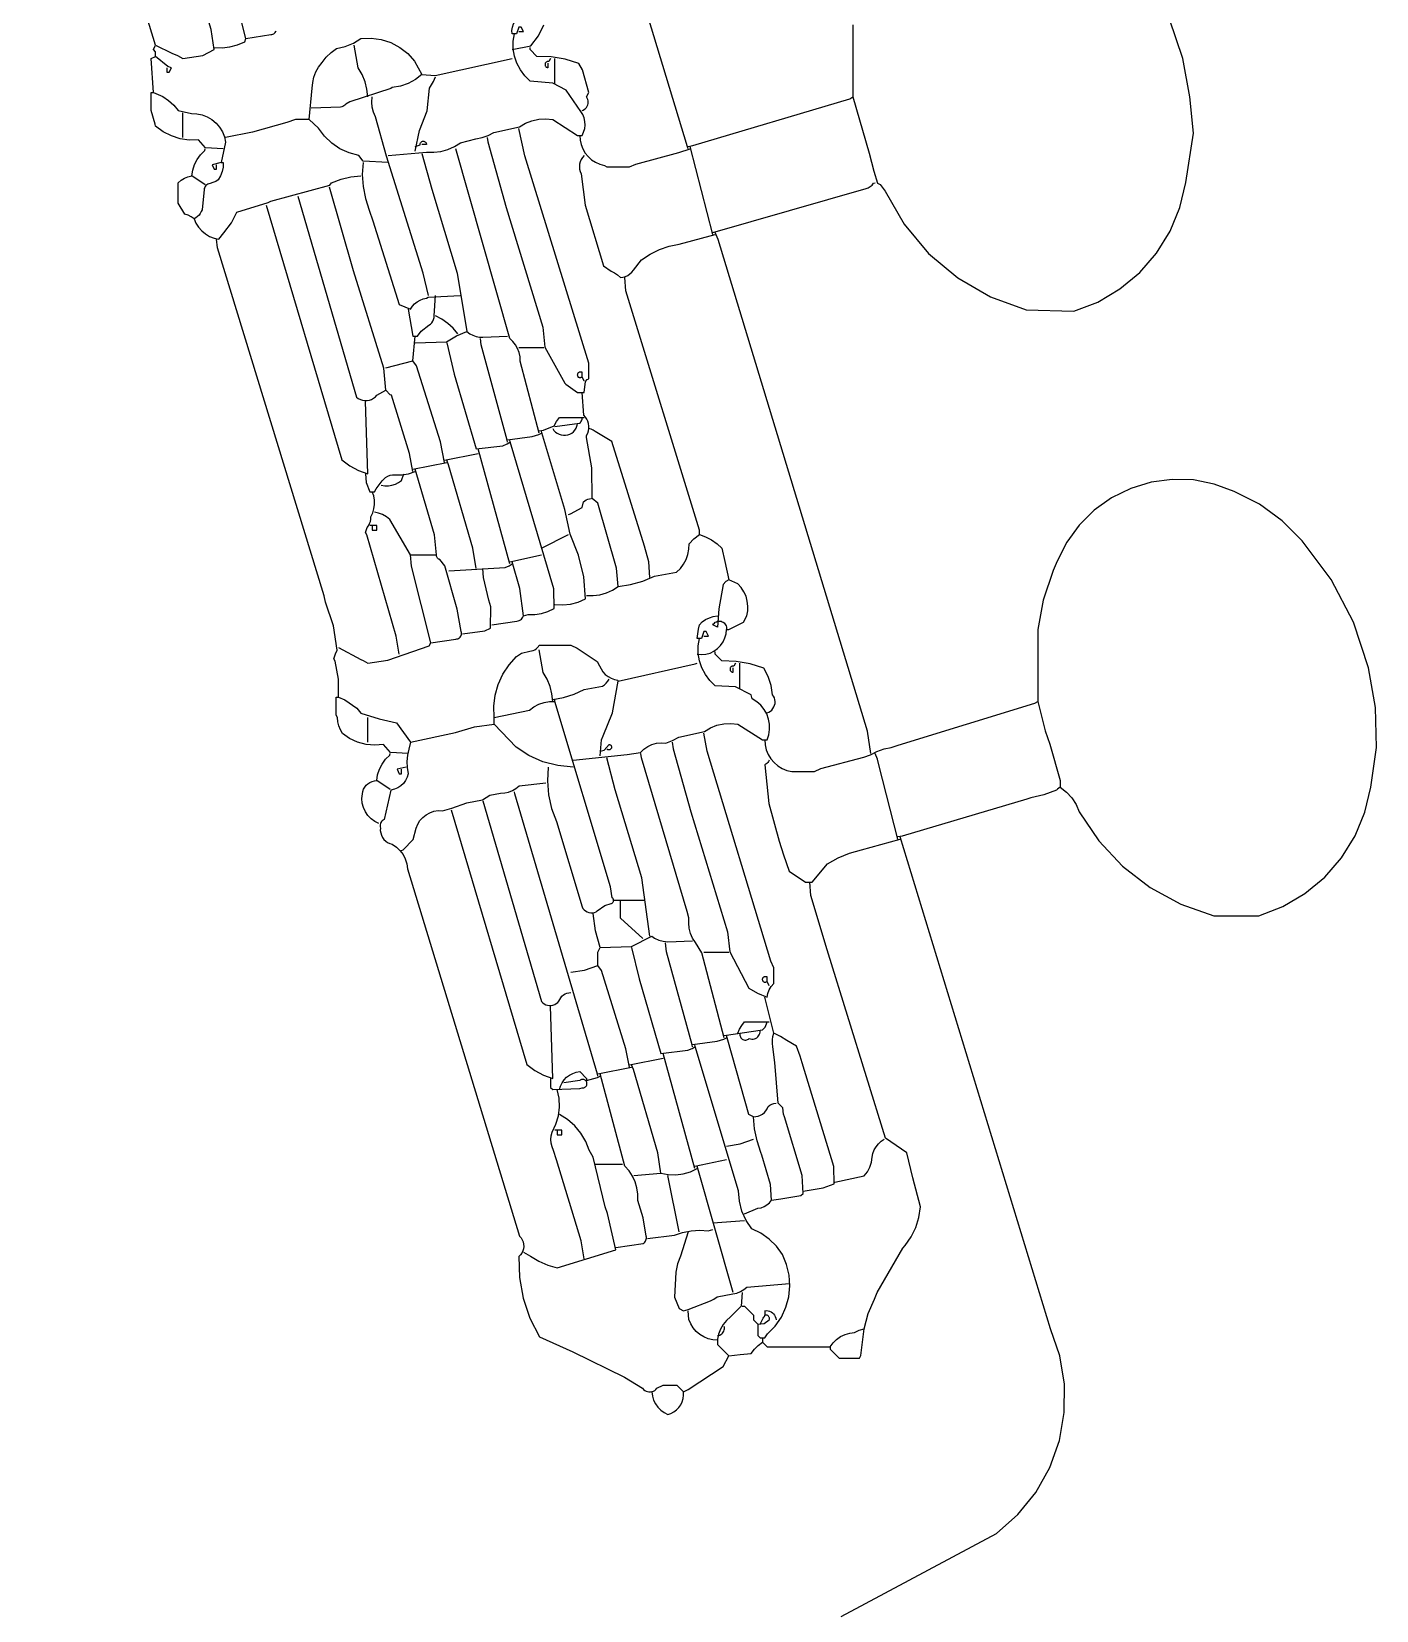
# Model space of a CAD drawing. Extents: x -68 to 722, y 3924 to 4942.
# Drawn here: x 556 to 608.1, y 4748 to 4809.1 of the extents above; entities that cross this region are included whole.
import ezdxf

# ---------------------------------------------------------------- set-up
doc = ezdxf.new("R2010")
doc.units = 0
doc.layers.get('0').update_dxf_attribs({"linetype": 'CONTINUOUS'})

msp = doc.modelspace()

# ---------------------------------------------------------------- linework, layer by layer
at = {"color": 7, "linetype": 'CONTINUOUS'}
for p, q in [((576.289372, 4807.066911), (576.289372, 4808.027405)), ((561.881896, 4804.971286), (561.881896, 4805.931781)), ((582.401634, 4801.216625), (581.528453, 4804.622015)), ((574.892283, 4796.850741), (575.852781, 4796.850741)), ((569.740519, 4796.064882), (570.788336, 4796.326835)), ((577.424506, 4795.540976), (577.337188, 4795.715611)), ((574.543011, 4788.468243), (573.320559, 4792.921445)), ((570.788336, 4792.135586), (572.098106, 4792.397539)), ((572.010788, 4792.484857), (573.320559, 4792.74681)), ((575.765463, 4789.079467), (576.81328, 4789.603373)), ((570.701018, 4788.817514), (571.661516, 4788.817514)), ((574.543011, 4788.555561), (575.765463, 4788.817514)), ((583.44945, 4783.66577), (583.44945, 4784.626265)), ((569.041975, 4781.570146), (569.041975, 4782.53064)), ((578.55964, 4775.457908), (579.782093, 4775.457908)), ((582.052362, 4773.449601), (583.01286, 4773.449601)), ((584.584585, 4772.139836), (584.497266, 4772.314471)), ((579.170867, 4769.083717), (580.480637, 4769.34567)), ((581.70309, 4765.067103), (580.480637, 4769.520305)), ((577.948414, 4768.734446), (579.258185, 4768.996399)), ((581.70309, 4765.154421), (582.925542, 4765.416374)), ((577.861096, 4765.241738), (578.908913, 4765.241738)), ((581.091863, 4762.622208), (580.655273, 4764.80515)), ((583.187496, 4760.26463), (581.790408, 4765.154421)), ((582.401634, 4762.971479), (583.624086, 4763.058796))]:
    msp.add_line(p, q, dxfattribs=at)
for points in [[(581.441135, 4804.534698), (581.423672, 4804.613284), (575.328873, 4824.705083)], [(563.453621, 4804.534698), (562.760491, 4804.577658), (562.493123, 4804.883968), (562.13574, 4804.876286), (561.781883, 4804.926944), (561.441011, 4805.034587), (561.122236, 4805.196339), (560.83408, 4805.407874), (560.816616, 4805.48646), (560.659444, 4806.019098), (560.659444, 4806.71764), (560.746762, 4806.71764), (560.659444, 4808.027405), (560.83408, 4808.114723), (560.83408, 4808.289358), (560.746762, 4808.376676), (560.83408, 4808.551311), (556.66901, 4822.181602), (556.616619, 4822.338774), (556.062412, 4824.188861), (556.031588, 4824.44313)], [(560.83408, 4808.551311), (561.46277, 4808.236968), (561.680461, 4808.148441), (561.881896, 4808.027405), (562.663044, 4808.152357), (563.104349, 4808.376676), (562.979397, 4809.15782), (562.025709, 4812.298288), (561.794578, 4813.091831), (561.864433, 4813.275198), (562.078362, 4814.030496), (562.110685, 4814.155727), (562.124763, 4814.284293), (562.120306, 4814.413551), (562.097405, 4814.540843), (562.056533, 4814.663549)], [(563.104349, 4808.463994), (563.408208, 4808.449324), (563.710715, 4808.481508), (564.004686, 4808.559782), (564.283142, 4808.682288), (564.326801, 4808.813264), (563.576303, 4811.788003), (563.540939, 4812.218654), (563.331376, 4812.550461), (563.15674, 4812.899732), (562.676491, 4813.720518), (562.143851, 4814.052326)], [(574.892283, 4809.075217), (575.066919, 4809.075217), (574.979601, 4809.249853), (574.892283, 4809.249853), (574.804965, 4808.9879), (574.630329, 4808.9879), (574.626592, 4809.120424), (574.645213, 4809.251687), (574.685662, 4809.377943), (574.746783, 4809.49559), (574.826833, 4809.601272), (574.923528, 4809.691973), (575.03411, 4809.765106), (575.155423, 4809.818584), (575.284006, 4809.850881), (575.416191, 4809.861077)], [(574.630329, 4808.376676), (575.350703, 4808.529482), (575.65195, 4808.909314), (575.852781, 4809.33717)], [(587.815352, 4809.33717), (587.815352, 4806.543004), (588.452773, 4804.368794), (588.636578, 4803.667458), (588.767118, 4803.207469), (588.8719, 4803.155078), (589.072731, 4802.893125), (589.807067, 4801.619029), (590.751387, 4800.491717), (591.877031, 4799.545407), (593.149832, 4798.808822), (594.531156, 4798.304319), (596.372519, 4798.247824)], [(596.372519, 4798.247824), (597.300194, 4798.607541), (598.157856, 4799.111913), (598.923131, 4799.747783), (599.576053, 4800.49856), (600.099588, 4801.344659), (600.480078, 4802.264006), (600.707597, 4803.232616), (601.000374, 4805.145921), (600.861102, 4806.548942), (600.594607, 4808.035089), (600.078538, 4809.550034)], [(564.326801, 4808.813264), (565.296031, 4808.961704), (565.333184, 4808.966437), (565.36903, 4808.977293), (565.402566, 4808.993967), (565.432857, 4809.015995), (565.459056, 4809.04276), (565.48043, 4809.073514), (565.496383, 4809.1074)], [(566.771706, 4805.669828), (566.897968, 4806.888346), (566.914171, 4807.103291), (566.961138, 4807.313667), (567.037893, 4807.515094), (567.142837, 4807.703378), (567.273785, 4807.874599), (567.435177, 4808.080634), (567.621539, 4808.264391), (567.829826, 4808.422867), (568.166464, 4808.500527), (568.486023, 4808.631821), (568.780021, 4808.813264), (569.173044, 4808.825559), (569.562314, 4808.769999), (569.936204, 4808.648244), (570.283546, 4808.463931), (570.593966, 4808.222565), (570.85819, 4807.931356), (571.137608, 4807.416181), (570.887035, 4807.220215), (570.607737, 4807.067957), (570.307265, 4806.963524), (569.993742, 4806.909739), (569.936985, 4806.870446), (568.352163, 4806.350906), (568.190624, 4806.259222), (568.15856, 4806.225068), (568.121704, 4806.196149), (568.080902, 4806.173131), (568.037091, 4806.156539), (567.991277, 4806.146757), (566.859024, 4806.106416)], [(569.827837, 4804.272745), (571.317483, 4804.410706), (571.595768, 4804.402654), (571.872194, 4804.435768), (572.140704, 4804.509322), (572.395415, 4804.621705), (572.630746, 4804.770455), (573.226517, 4804.917586), (573.468361, 4804.970195), (573.701754, 4805.052557), (573.923053, 4805.163385), (574.914113, 4805.386045), (575.145968, 4805.526263), (575.397556, 4805.626866), (575.662167, 4805.68517), (575.932739, 4805.699619), (576.202054, 4805.669828), (577.162552, 4805.058604), (577.337188, 4805.058604), (577.399716, 4805.184462), (577.440198, 4805.319041), (577.457479, 4805.45851), (577.45107, 4805.598899), (577.421151, 4805.736212), (577.368576, 4805.866542), (577.294839, 4805.98618), (576.725962, 4806.804957), (576.210785, 4807.084374), (575.328873, 4807.154228), (575.122094, 4807.357899), (574.94972, 4807.591408), (574.815996, 4807.849006), (574.724214, 4808.124352), (574.676633, 4808.410665), (574.674426, 4808.700896), (574.717647, 4808.9879)], [(561.27067, 4807.678134), (561.27067, 4807.503499), (561.357988, 4807.503499), (561.445306, 4807.678134), (561.300184, 4807.719436), (560.83408, 4808.114723)], [(569.041975, 4806.543004), (569.01144, 4806.841353), (568.939034, 4807.132389), (568.826212, 4807.410266), (568.675239, 4807.669403), (568.518067, 4808.551311)], [(577.337188, 4806.019098), (577.38748, 4806.03848), (577.434037, 4806.065636), (577.475664, 4806.099872), (577.511296, 4806.140311), (577.540021, 4806.185916), (577.561102, 4806.235519), (577.574, 4806.287851), (577.578383, 4806.34157), (577.57414, 4806.3953), (577.56138, 4806.447665), (577.540429, 4806.497324), (577.511824, 4806.543004), (577.599142, 4806.71764), (577.354652, 4807.599548), (577.214943, 4807.835306), (576.688835, 4808.006008), (576.143734, 4808.099789), (575.590827, 4808.114723), (575.328873, 4808.376676), (575.328873, 4808.463994)], [(571.137608, 4807.416181), (571.654443, 4807.373745), (574.630329, 4808.027405)], [(576.114736, 4808.027405), (576.049247, 4807.918258), (576.029044, 4807.920591), (576.008734, 4807.919515), (575.988891, 4807.91506), (575.97007, 4807.907352), (575.952803, 4807.896607), (575.937574, 4807.883127), (575.924812, 4807.867291), (575.914876, 4807.849546), (575.908046, 4807.83039), (575.904512, 4807.810362), (575.904376, 4807.790024), (575.90764, 4807.76995), (575.914213, 4807.750704), (575.923911, 4807.732827), (575.936459, 4807.716822), (575.951505, 4807.703139), (575.968627, 4807.692163), (575.987342, 4807.684203), (576.007125, 4807.679483), (576.027417, 4807.678134), (576.027417, 4807.85277)], [(570.875654, 4804.44738), (571.041922, 4805.248156), (571.338439, 4806.010367), (571.438506, 4806.888346), (571.591662, 4807.145496), (571.661516, 4807.328864)], [(560.746762, 4806.71764), (561.109481, 4806.563175), (561.333908, 4806.41082), (561.534514, 4806.228235), (561.70726, 4806.019098), (562.224445, 4805.898163), (562.433559, 4805.89062), (562.638587, 4805.848797), (562.833948, 4805.773834), (563.014325, 4805.66777), (563.174809, 4805.533493), (563.311031, 4805.374657), (563.419284, 4805.195586), (563.496622, 4805.001153), (563.540939, 4804.796651), (563.366303, 4804.010791), (563.453621, 4804.010791), (563.441735, 4803.832721), (563.40443, 4803.658198), (563.342476, 4803.49083), (563.257155, 4803.334079), (563.157543, 4803.274318), (563.050621, 4803.228913), (562.938445, 4803.198737), (562.895043, 4803.188205), (562.853895, 4803.170845), (562.816067, 4803.147104), (562.782539, 4803.1176), (562.754182, 4803.083098), (562.73173, 4803.044491), (562.715766, 4803.002781), (562.706703, 4802.95905), (562.628815, 4802.181049), (562.600869, 4802.105134), (562.562087, 4802.034141), (562.513308, 4801.969606), (562.455587, 4801.912928), (562.390175, 4801.865332), (562.318487, 4801.827849), (562.392943, 4801.656882), (562.493391, 4801.499771), (562.617323, 4801.360435), (562.761649, 4801.242351), (562.922767, 4801.148464), (563.096659, 4801.081117), (563.278985, 4801.04199), (563.475451, 4801.282114), (563.767966, 4801.670677), (563.977529, 4802.089802), (565.19125, 4802.456537), (565.296031, 4802.508927), (567.575032, 4803.128883), (567.644887, 4803.224932), (568.011077, 4803.360367), (568.391512, 4803.44816), (568.780021, 4803.486885)], [(571.399562, 4798.859048), (571.194103, 4799.724541), (569.775446, 4804.246549), (569.342436, 4805.780284), (569.266795, 4805.961302), (569.219983, 4806.151822), (569.20312, 4806.347282), (569.216611, 4806.543004)], [(581.441135, 4804.622015), (581.626075, 4804.668206), (587.706204, 4806.477516), (587.815352, 4806.543004)], [(569.827837, 4804.010791), (568.871268, 4804.054101), (568.692703, 4804.272745), (568.319367, 4804.377531), (567.968211, 4804.541999), (567.648704, 4804.761715), (567.369459, 4805.030754), (567.138005, 4805.341862), (566.771706, 4805.669828), (566.247798, 4805.669828), (565.90621, 4805.551687), (564.583516, 4805.182595), (563.540939, 4804.971286)], [(573.669831, 4804.971286), (573.696026, 4804.805382), (574.399198, 4802.272122), (575.813838, 4797.632671), (575.891725, 4796.85467), (576.673571, 4795.471122), (576.712515, 4795.433488), (577.162552, 4795.104387), (577.424506, 4795.104387), (577.466506, 4795.532593), (577.533654, 4795.606464), (577.599142, 4795.628294), (577.599142, 4796.239517), (575.128042, 4804.264013), (574.892283, 4805.320557)], [(577.24987, 4805.058604), (577.260218, 4804.877446), (577.298831, 4804.700149), (577.364752, 4804.531094), (577.456354, 4804.374459), (577.571372, 4804.234116), (577.706964, 4804.113534), (577.859779, 4804.015691), (578.026039, 4803.943007), (578.201636, 4803.897278), (578.297686, 4803.836156), (579.170867, 4803.836156), (579.424089, 4803.949669), (581.085926, 4804.395426), (581.528453, 4804.534698)], [(562.755077, 4803.137615), (562.231169, 4803.486885), (562.267053, 4803.710165), (562.337316, 4803.925118), (562.440237, 4804.126485), (562.573299, 4804.30934), (562.733247, 4804.469209), (562.755077, 4804.534698)], [(570.875654, 4804.622015), (571.072119, 4804.687504), (571.069786, 4804.707707), (571.070862, 4804.728016), (571.075317, 4804.74786), (571.083025, 4804.76668), (571.093771, 4804.783947), (571.107251, 4804.799176), (571.123086, 4804.811938), (571.140831, 4804.821874), (571.159988, 4804.828704), (571.180016, 4804.832237), (571.200353, 4804.832374), (571.220427, 4804.82911), (571.239674, 4804.822537), (571.257551, 4804.81284), (571.273556, 4804.800291), (571.287239, 4804.785245), (571.298215, 4804.768123), (571.306175, 4804.749408), (571.310896, 4804.729626), (571.312244, 4804.709333), (571.137608, 4804.709333)], [(575.678145, 4793.532669), (574.945984, 4796.320112), (574.9372, 4796.486649), (574.903512, 4796.64998), (574.845684, 4796.806402), (574.765026, 4796.952369), (574.663367, 4797.084571), (574.543011, 4797.200012), (572.447378, 4804.534698)], [(563.366303, 4804.010791), (563.017031, 4803.923474), (563.104349, 4803.748838), (563.191667, 4803.748838), (563.191667, 4803.923474)], [(568.867339, 4804.010791), (568.833686, 4803.542493), (568.862278, 4803.073858), (568.952611, 4802.613124), (569.103098, 4802.168388), (569.242806, 4801.749263), (570.264427, 4798.509777), (570.701018, 4798.335142), (570.771255, 4798.444051), (570.858083, 4798.540256), (570.959243, 4798.621257), (571.072106, 4798.684947), (571.193737, 4798.729671), (571.320976, 4798.754267), (571.377732, 4798.79356), (572.622014, 4798.859048)], [(571.137608, 4804.360062), (571.517703, 4802.970663), (572.498023, 4799.726986), (572.883968, 4797.461965), (572.990456, 4797.381679), (573.108074, 4797.318819), (573.233995, 4797.274895), (573.365193, 4797.250964), (573.498513, 4797.2476), (574.455693, 4797.28733)], [(577.424506, 4804.272745), (577.360004, 4804.20208), (577.307675, 4804.121983), (577.268876, 4804.034527), (577.244611, 4803.941979), (577.23551, 4803.846736), (577.241808, 4803.751268), (577.263342, 4803.658046), (577.299554, 4803.569488), (577.46118, 4802.356994), (578.162343, 4800.007276), (578.463591, 4799.802079), (578.592964, 4799.735971), (578.712941, 4799.654037), (578.821594, 4799.557589), (578.92096, 4799.568308), (579.017274, 4799.594989), (579.107989, 4799.636929), (579.190708, 4799.693017), (579.263242, 4799.761771), (579.323673, 4799.841372), (579.642384, 4800.238667), (579.97357, 4800.460875), (580.331257, 4800.637287), (580.709149, 4800.764796), (581.100595, 4800.841159), (582.488952, 4801.216625)], [(562.318487, 4801.827849), (562.211924, 4801.904532), (562.094498, 4801.963244), (561.969215, 4802.002485), (561.70726, 4802.439073), (561.70726, 4803.224932), (561.818998, 4803.323875), (561.946183, 4803.401971), (562.084972, 4803.456861), (562.231169, 4803.486885)], [(582.401634, 4801.303943), (588.333322, 4802.998343), (588.417469, 4803.030857), (588.495162, 4803.076699), (588.564308, 4803.134635), (588.623043, 4803.203103), (588.688532, 4803.224932)], [(566.335116, 4802.701026), (568.605385, 4794.929752), (568.677169, 4794.877533), (568.756325, 4794.837357), (568.84085, 4794.810241), (568.928606, 4794.796872), (569.017371, 4794.797588), (569.1049, 4794.812371), (569.188977, 4794.840846), (569.267475, 4794.882293), (569.338407, 4794.935663), (569.399979, 4794.999606), (569.740519, 4795.191705)], [(570.788336, 4792.048268), (570.664344, 4792.741571), (569.96318, 4795.003972), (569.915155, 4795.01707), (569.740519, 4795.191705), (569.669704, 4796.053094), (568.491871, 4799.810811), (567.557568, 4803.050297)], [(565.112664, 4802.351755), (568.035285, 4792.49516), (568.343944, 4792.269208), (568.68184, 4792.0899), (569.041975, 4791.960951), (568.954657, 4794.755117)], [(570.6137, 4781.133557), (569.920569, 4781.176518), (569.653201, 4781.482828), (569.315263, 4781.455969), (568.977688, 4781.487059), (568.65034, 4781.575191), (568.342786, 4781.717788), (568.064013, 4781.910685), (567.985492, 4782.053153), (567.926594, 4782.20479), (567.888363, 4782.362908), (567.871477, 4782.524703), (567.819523, 4782.617958), (567.819523, 4783.3165), (567.906841, 4783.3165), (567.906841, 4784.015041), (567.781889, 4784.708867), (567.732205, 4784.8009), (567.793327, 4784.984267), (567.85445, 4785.132708), (567.71232, 4786.080661), (567.413756, 4786.991526), (567.352109, 4787.238112), (563.225284, 4800.699443), (563.191667, 4801.04199)], [(588.513896, 4781.133557), (588.388944, 4782.002019), (582.605958, 4801.025487), (582.488952, 4801.303943)], [(578.734276, 4787.595066), (579.217557, 4787.667968), (579.687566, 4787.802005), (580.136604, 4787.994981), (580.996861, 4788.149796), (581.144211, 4788.294166), (581.268133, 4788.459084), (581.365799, 4788.640787), (581.43498, 4788.835128), (581.474099, 4789.037673), (581.482262, 4789.243799), (581.667496, 4789.437332), (581.877726, 4789.603373), (581.877726, 4789.778008), (579.032904, 4799.038922), (578.996231, 4799.557589)], [(570.6137, 4798.335142), (570.788336, 4797.28733), (570.962972, 4797.28733), (571.115778, 4797.483794), (571.408294, 4797.706454), (571.468567, 4797.749937), (571.520483, 4797.803119), (571.562502, 4797.864423), (571.593375, 4797.932028), (571.612188, 4798.003929), (571.618381, 4798.077991), (571.661516, 4798.859048)], [(572.534696, 4797.374647), (572.352982, 4797.591095), (572.144402, 4797.781788), (571.912574, 4797.943421), (571.661516, 4798.073189)], [(572.010788, 4792.397539), (571.862347, 4793.19213), (570.928044, 4796.134736), (570.788336, 4796.326835), (570.875654, 4797.28733)], [(570.875654, 4797.025377), (572.094963, 4797.068773), (572.474953, 4797.294491), (572.883968, 4797.461965)], [(574.455693, 4793.183398), (574.438229, 4793.261984), (573.4387, 4796.945743), (573.407877, 4797.200012)], [(572.098106, 4797.025377), (572.386256, 4795.811661), (573.233241, 4792.921445), (574.277128, 4793.047707), (574.433863, 4793.11791), (574.543011, 4793.183398)], [(577.337188, 4795.715611), (577.337188, 4795.890247), (577.24987, 4795.890247), (577.232482, 4795.887133), (577.215864, 4795.881142), (577.200489, 4795.872444), (577.186795, 4795.861286), (577.17517, 4795.847985), (577.165946, 4795.83292), (577.159385, 4795.816519), (577.155673, 4795.799249), (577.154915, 4795.7816), (577.157135, 4795.764076), (577.162267, 4795.747173), (577.170167, 4795.731373), (577.18061, 4795.717126), (577.193298, 4795.704836), (577.207871, 4795.694852), (577.223915, 4795.68746), (577.240972, 4795.682869), (577.258559, 4795.681209), (577.276174, 4795.682528), (577.293317, 4795.686789), (577.309501, 4795.693869), (577.324264, 4795.703569), (577.337188, 4795.715611)], [(577.511824, 4787.245796), (577.771533, 4787.242573), (578.028969, 4787.277001), (578.278705, 4787.348354), (578.515472, 4787.455126), (578.734276, 4787.595066), (578.673154, 4788.30234), (577.948414, 4790.825821), (577.729944, 4791.002901), (577.712585, 4792.18896), (577.511824, 4793.358034), (577.511824, 4793.445351), (577.556398, 4793.528831), (577.58745, 4793.618226), (577.604226, 4793.711362), (577.606316, 4793.805974), (577.593671, 4793.89976), (577.566597, 4793.990439), (577.525754, 4794.075806), (577.472134, 4794.153785), (577.407042, 4794.222479), (577.337188, 4795.104387)], [(575.678145, 4793.619987), (575.84405, 4793.646182), (576.254444, 4793.812086), (576.345597, 4793.986597), (576.464008, 4794.143893), (577.424506, 4794.143893)], [(576.289372, 4793.794622), (577.244456, 4793.9249), (577.271784, 4793.947885), (577.295182, 4793.97486), (577.314075, 4794.005161), (577.327999, 4794.038043), (577.336611, 4794.072698), (577.339699, 4794.108273), (577.337188, 4794.143893)], [(574.455693, 4793.270716), (575.411913, 4793.396366), (575.660682, 4793.480278), (575.765463, 4793.532669)], [(576.289372, 4786.896525), (576.593231, 4786.881855), (576.895737, 4786.914039), (577.189708, 4786.992313), (577.468165, 4787.114819), (577.402228, 4787.975333), (577.205441, 4788.815634), (576.882436, 4789.615947), (576.673571, 4790.581331), (575.782927, 4793.541401), (575.765463, 4793.619987)], [(576.202054, 4793.707304), (576.250218, 4793.637541), (576.309113, 4793.576563), (576.377161, 4793.526003), (576.452543, 4793.487215), (576.533239, 4793.461236), (576.617092, 4793.448761), (576.701856, 4793.450124), (576.785264, 4793.465289), (576.865084, 4793.49385), (576.939179, 4793.535043), (577.005566, 4793.587764), (577.062469, 4793.650604), (577.108365, 4793.721881), (577.142027, 4793.799687), (577.162552, 4793.88194)], [(579.956729, 4787.944337), (579.919095, 4788.550846), (579.75127, 4789.159101), (578.485769, 4793.203569), (577.847649, 4793.599816), (577.769446, 4793.645778), (577.68619, 4793.68179), (577.599142, 4793.707304)], [(575.066919, 4786.459936), (575.24627, 4786.50962), (575.50766, 4786.515426), (575.765908, 4786.556245), (576.016345, 4786.63134), (576.254444, 4786.739353), (576.251738, 4787.503033), (574.560475, 4793.19213), (574.543011, 4793.270716)], [(573.233241, 4788.293608), (573.108288, 4789.074752), (572.167961, 4792.30149), (572.098106, 4792.484857)], [(568.954657, 4791.960951), (568.988274, 4791.618403), (569.129293, 4791.262409), (569.303929, 4791.262409), (569.369418, 4791.371556), (569.60081, 4791.681534), (569.661261, 4791.755608), (569.73354, 4791.818193), (569.815499, 4791.867428), (569.904698, 4791.901848), (569.998485, 4791.920429), (570.09407, 4791.922618), (570.360519, 4791.919501), (570.623608, 4791.961797), (570.875654, 4792.048268)], [(569.565883, 4791.524362), (569.70292, 4791.498502), (569.842334, 4791.495093), (569.980471, 4791.514226), (570.11371, 4791.555399), (570.238559, 4791.617532), (570.351745, 4791.698998), (570.439064, 4791.960951)], [(571.48688, 4785.412124), (572.45611, 4785.560564), (572.493263, 4785.565297), (572.529108, 4785.576153), (572.562645, 4785.592827), (572.592936, 4785.614854), (572.619134, 4785.641619), (572.640509, 4785.672374), (572.656462, 4785.70626), (572.666548, 4785.742329), (572.670485, 4785.779575), (572.668164, 4785.816956), (572.659648, 4785.853428), (572.508501, 4786.713158), (572.032618, 4788.402755), (571.836152, 4788.642879), (571.809642, 4788.649761), (571.784642, 4788.660949), (571.761846, 4788.67613), (571.741885, 4788.694884), (571.725314, 4788.716691), (571.712592, 4788.740946), (571.704072, 4788.766976), (571.69999, 4788.794058), (571.70046, 4788.821443), (571.622572, 4789.599444), (570.875654, 4792.135586)], [(595.848611, 4779.823792), (596.08643, 4779.635258), (596.291259, 4779.41132), (596.457889, 4779.157671), (596.582082, 4778.880761), (597.334906, 4777.7585), (598.257167, 4776.77075), (599.32523, 4775.942825), (600.511722, 4775.295944), (601.786237, 4774.846684), (603.532597, 4774.846684), (604.460272, 4775.206401), (605.317935, 4775.710773), (606.083209, 4776.346642), (606.736131, 4777.09742), (607.259666, 4777.943519), (607.640157, 4778.862866), (607.867676, 4779.831476), (608.084549, 4781.36752), (608.054254, 4782.918503), (607.777563, 4784.444906), (607.199667, 4786.219055), (606.337095, 4787.873606), (605.213469, 4789.363249), (604.437788, 4790.134765), (603.553316, 4790.778681), (602.580831, 4791.279873), (601.808253, 4791.563621), (601.000057, 4791.719208), (600.177352, 4791.742568), (599.361628, 4791.633093), (598.574195, 4791.393641), (597.83562, 4791.030468), (597.165195, 4790.553059), (596.580435, 4789.973886), (596.096612, 4789.308077), (595.726365, 4788.573024), (595.569193, 4788.215022), (595.18543, 4787.065223), (595.114702, 4786.640509), (594.97543, 4785.93603), (594.97543, 4783.141864), (595.268208, 4782.014418), (595.438216, 4781.49156), (595.848611, 4780.085745), (595.848611, 4779.823792), (595.739463, 4779.758304), (595.695804, 4779.714645), (595.210565, 4779.530168), (594.704744, 4779.413399), (594.547572, 4779.361008), (589.727617, 4777.928998), (589.561712, 4777.902803)], [(570.264427, 4784.975536), (570.140436, 4785.668838), (569.008358, 4789.59665), (568.954657, 4789.690691), (569.024511, 4789.874058), (569.075923, 4789.948544), (569.11617, 4790.02961), (569.144426, 4790.115592), (569.160114, 4790.204728), (569.16291, 4790.295191), (569.236245, 4790.445856), (569.284799, 4790.606231), (569.307346, 4790.772272), (569.303318, 4790.939788), (569.272817, 4791.104552), (569.216611, 4791.262409)], [(567.906841, 4785.237489), (568.771289, 4784.774705), (568.867234, 4784.736161), (568.957895, 4784.686444), (569.041975, 4784.626265), (569.823122, 4784.751217), (571.421391, 4785.302977), (571.48688, 4785.412124), (570.736381, 4788.386863), (570.701018, 4788.817514), (569.893326, 4790.192768), (569.763291, 4790.295572), (569.619614, 4790.378245), (569.465387, 4790.439007), (569.303929, 4790.47655)], [(576.81328, 4790.389232), (576.891866, 4790.406696), (577.337188, 4790.651185), (577.397612, 4790.872798), (577.445787, 4790.916082), (577.500169, 4790.951252), (577.559405, 4790.977432), (577.622022, 4790.99397), (577.68646, 4791.000456)], [(569.216611, 4789.952644), (569.216611, 4789.778008), (569.391247, 4789.778008), (569.391247, 4789.952644), (569.129293, 4789.952644)], [(581.877726, 4789.603373), (582.120711, 4789.51811), (582.349975, 4789.400852), (582.561327, 4789.253741), (582.750906, 4789.079467), (582.864419, 4788.564293), (583.01286, 4787.857019), (582.903712, 4787.791531), (582.793692, 4787.676272), (582.632765, 4786.729573), (582.57627, 4786.023348), (582.401634, 4786.110666), (582.426893, 4786.149657), (582.458243, 4786.183943), (582.494824, 4786.212582), (582.535632, 4786.234788), (582.579546, 4786.249951), (582.625361, 4786.257655), (582.671819, 4786.257688), (582.717645, 4786.250051), (582.761581, 4786.234951), (582.802421, 4786.212805), (582.839043, 4786.184219), (582.870443, 4786.149979), (582.895759, 4786.111024), (582.914294, 4786.068424), (582.925542, 4786.023348), (582.925542, 4785.93603), (583.01286, 4785.93603), (583.589159, 4786.215447), (583.711404, 4786.459936), (583.748839, 4786.64903), (583.75673, 4786.841633), (583.73489, 4787.033155), (583.683838, 4787.219036), (583.604791, 4787.394847), (583.499631, 4787.5564), (583.370864, 4787.699848), (583.01286, 4787.857019)], [(572.185424, 4788.20629), (574.365493, 4788.333949), (574.521181, 4788.402755), (574.630329, 4788.468243)], [(572.709332, 4785.761395), (573.577797, 4785.886346), (573.800808, 4785.979689), (573.806134, 4786.804929), (573.730953, 4787.062428), (573.528812, 4787.951061), (573.495195, 4788.293608)], [(573.844467, 4786.110666), (574.813697, 4786.259106), (574.862144, 4786.266627), (574.908586, 4786.282338), (574.95165, 4786.305772), (574.990062, 4786.336237), (575.022688, 4786.372832), (575.048562, 4786.414476), (575.066919, 4786.459936), (574.928034, 4787.524292), (574.630329, 4788.555561)], [(582.052362, 4785.674077), (582.226998, 4785.674077), (582.13968, 4785.848713), (582.052362, 4785.848713), (581.965044, 4785.58676), (581.790408, 4785.58676), (581.85153, 4785.944762), (581.877726, 4786.110666), (581.991294, 4786.223741), (582.121406, 4786.317306), (582.264749, 4786.388976), (582.417669, 4786.436927), (582.57627, 4786.459936)], [(576.987916, 4780.871604), (579.088788, 4781.096884), (579.600384, 4781.175994), (579.729372, 4781.30269), (579.877722, 4781.406045), (580.041259, 4781.483152), (580.215383, 4781.53184), (580.395196, 4781.550741), (580.575639, 4781.539323), (580.836584, 4781.634395), (581.083131, 4781.762245), (582.074191, 4781.984905), (582.306046, 4782.125123), (582.557635, 4782.225726), (582.822245, 4782.28403), (583.092817, 4782.298479), (583.362132, 4782.268687), (584.32263, 4781.657464), (584.497266, 4781.657464), (584.563191, 4781.853441), (584.595399, 4782.057686), (584.592981, 4782.264441), (584.556005, 4782.467876), (584.485515, 4782.662258), (584.383496, 4782.842107), (584.252826, 4783.002353), (584.097187, 4783.138478), (583.920967, 4783.246645), (583.88604, 4783.403817), (583.270885, 4783.714144), (582.488952, 4783.753088), (582.282172, 4783.956759), (582.109799, 4784.190268), (581.976074, 4784.447866), (581.884292, 4784.723212), (581.836712, 4785.009525), (581.834505, 4785.299756), (581.877726, 4785.58676)], [(581.790408, 4784.975536), (581.958985, 4784.961552), (582.127432, 4784.977039), (582.290633, 4785.021528), (582.443636, 4785.093668), (582.581796, 4785.191268), (582.700918, 4785.311367), (582.797388, 4785.450319), (582.868276, 4785.603905), (582.911431, 4785.767464), (582.925542, 4785.93603)], [(576.987916, 4780.609651), (576.397808, 4780.665452), (575.824058, 4780.814289), (575.281239, 4781.052381), (574.783136, 4781.373681), (573.931785, 4782.268687), (573.931785, 4782.53064), (573.922239, 4782.96376), (573.977824, 4783.393404), (574.097281, 4783.809834), (574.277902, 4784.203611), (574.515592, 4784.565809), (574.804965, 4784.888218), (574.989905, 4785.021727), (575.32215, 4785.096471), (575.385378, 4785.102654), (575.446851, 4785.118684), (575.505047, 4785.144165), (575.558522, 4785.178464), (575.605951, 4785.220731), (575.646157, 4785.269918), (575.678145, 4785.324806), (576.900598, 4785.324806), (577.15382, 4785.211293), (577.926585, 4784.691753), (578.018269, 4784.530215), (578.072998, 4784.406366), (578.147029, 4784.292993), (578.238416, 4784.19308), (578.344752, 4784.109256), (578.463242, 4784.043725), (578.590767, 4783.998212), (578.723973, 4783.973915), (578.734276, 4783.927723), (581.711821, 4784.608801), (581.790408, 4784.626265)], [(576.202054, 4783.141864), (576.171636, 4783.440239), (576.099266, 4783.731299), (575.986401, 4784.009174), (575.835318, 4784.268262), (575.678145, 4785.150171)], [(584.497266, 4782.705276), (584.564409, 4782.731954), (584.626302, 4782.769224), (584.68129, 4782.816088), (584.727899, 4782.871291), (584.764882, 4782.933356), (584.79125, 4783.000621), (584.806296, 4783.071285), (584.809617, 4783.143457), (584.801124, 4783.215205), (584.781046, 4783.284607), (584.749919, 4783.349806), (584.708576, 4783.409056), (584.654281, 4783.767559), (584.542089, 4784.112357), (584.375021, 4784.434166), (583.848913, 4784.604868), (583.303813, 4784.698649), (582.750906, 4784.713583), (582.488952, 4784.975536), (582.488952, 4785.062853)], [(583.274814, 4784.626265), (583.209326, 4784.517118), (583.189122, 4784.519451), (583.168813, 4784.518375), (583.148969, 4784.51392), (583.130149, 4784.506212), (583.112881, 4784.495466), (583.097653, 4784.481987), (583.084891, 4784.466151), (583.074955, 4784.448406), (583.068124, 4784.42925), (583.064591, 4784.409221), (583.064455, 4784.388884), (583.067719, 4784.36881), (583.074292, 4784.349564), (583.083989, 4784.331687), (583.096537, 4784.315682), (583.111584, 4784.301999), (583.128706, 4784.291023), (583.147421, 4784.283063), (583.167203, 4784.278342), (583.187496, 4784.276994), (583.187496, 4784.45163)], [(576.202054, 4783.229182), (576.622748, 4783.297603), (577.029932, 4783.423565), (577.415774, 4783.604648), (578.131782, 4783.735625), (578.208457, 4783.792241), (578.27699, 4783.858479), (578.336184, 4783.933182), (578.385004, 4784.015041)], [(578.035732, 4781.04624), (578.096855, 4781.666195), (578.157977, 4781.814635), (578.521308, 4782.709554), (578.734276, 4783.927723)], [(567.906841, 4783.3165), (568.160063, 4783.211718), (568.622848, 4782.888643), (568.771289, 4782.687812), (569.484503, 4782.478686), (570.159646, 4782.321078), (570.701018, 4781.570146), (570.639895, 4781.299461), (570.58353, 4781.065213), (570.560183, 4780.825413), (570.570305, 4780.584692), (570.6137, 4780.347698), (570.570979, 4780.214021), (570.506284, 4780.089486), (570.421474, 4779.977674), (570.31899, 4779.881802), (570.201778, 4779.804627), (570.07321, 4779.748368), (569.936985, 4779.714645), (569.675031, 4778.579515), (569.637497, 4778.556849), (569.60394, 4778.528629), (569.575172, 4778.49554), (569.551893, 4778.458384), (569.534667, 4778.418063), (569.523912, 4778.375557), (569.51989, 4778.331896), (569.522697, 4778.288139), (569.532266, 4778.24535), (569.530193, 4778.151234), (569.543454, 4778.058034), (569.571694, 4777.968231), (569.614161, 4777.884216), (569.669726, 4777.808225), (569.736909, 4777.742281), (569.813921, 4777.68814), (569.898713, 4777.647243), (569.989026, 4777.62068), (570.150325, 4777.512298), (570.291255, 4777.378498), (570.407856, 4777.223038), (570.496852, 4777.050286), (570.555744, 4776.865096), (570.582876, 4776.672671), (574.918478, 4762.456304), (574.976621, 4762.388654), (575.022855, 4762.312368), (575.055923, 4762.229521), (575.074927, 4762.142366), (575.079348, 4762.053274), (575.069068, 4761.964665), (575.044366, 4761.878951), (575.005913, 4761.798462), (574.954755, 4761.725387), (574.892283, 4761.661713), (574.915147, 4760.847993), (575.059251, 4760.046807), (575.321364, 4759.276118), (575.695609, 4758.553204), (576.979184, 4757.968175), (578.978767, 4756.998949), (579.677311, 4756.56236), (579.716829, 4756.51917), (579.762939, 4756.483101), (579.814374, 4756.455144), (579.869721, 4756.436068), (579.927458, 4756.426398), (579.986, 4756.426398), (580.043737, 4756.436068), (580.099084, 4756.455144), (580.150518, 4756.483101), (580.196629, 4756.51917), (580.236147, 4756.56236), (580.480637, 4756.684605), (581.004545, 4756.684605), (581.266499, 4756.422652), (581.441135, 4756.50997), (582.803297, 4757.40061), (583.01286, 4757.819735)], [(573.931785, 4782.53064), (575.307044, 4782.814423), (575.475851, 4782.944298), (575.6639, 4783.044303), (575.865958, 4783.111655), (576.0764, 4783.14448), (576.289372, 4783.141864)], [(576.027417, 4780.609651), (575.995899, 4780.071688), (576.040066, 4779.534615), (576.159047, 4779.009027), (576.350494, 4778.505295), (577.337188, 4775.195955), (577.37443, 4775.135564), (577.421255, 4775.082257), (577.476341, 4775.03754), (577.538135, 4775.002674), (577.604892, 4774.978641), (577.67473, 4774.966121), (577.745679, 4774.965466), (577.815736, 4774.976694), (577.882926, 4774.99949), (577.926585, 4775.043149), (578.218052, 4775.252449), (578.459225, 4775.322565), (578.480259, 4775.329886), (578.49974, 4775.340682), (578.517097, 4775.354638), (578.531823, 4775.371347), (578.543487, 4775.39032), (578.55175, 4775.411003), (578.556369, 4775.432791), (578.557209, 4775.455047), (578.554246, 4775.477121), (578.547567, 4775.498367), (578.537366, 4775.518166), (578.523941, 4775.535938), (578.507686, 4775.551163), (578.436959, 4775.975876), (576.289372, 4783.141864), (576.289372, 4783.229182)], [(584.409948, 4781.657464), (584.424477, 4781.463196), (584.469485, 4781.273657), (584.543844, 4781.093598), (584.645691, 4780.927531), (584.772472, 4780.779621), (584.921009, 4780.653574), (585.087578, 4780.552551), (585.268004, 4780.479085), (585.457765, 4780.435016), (586.330945, 4780.435016), (586.584167, 4780.548529), (588.246004, 4780.994286), (588.496432, 4781.081167), (588.753283, 4781.213585), (589.025621, 4781.310221), (589.30849, 4781.369315), (589.570444, 4781.456633), (594.866283, 4783.076376), (594.97543, 4783.141864)], [(570.701018, 4781.570146), (572.438646, 4781.945612), (573.173572, 4782.160963), (573.931785, 4782.268687)], [(580.829909, 4781.570146), (580.860732, 4781.315877), (581.554649, 4778.872029), (582.973916, 4774.231531), (583.051804, 4773.45353), (583.798722, 4772.052518), (584.135077, 4771.852048), (584.497266, 4771.703247), (584.528832, 4771.848881), (584.584139, 4771.987252), (584.661653, 4772.114521), (584.759221, 4772.227153), (584.759221, 4772.838377), (584.645707, 4773.091598), (582.175043, 4781.226813), (582.052362, 4781.919417)], [(578.035732, 4781.220875), (578.192905, 4781.255802), (578.385004, 4781.482828), (578.402392, 4781.479715), (578.41901, 4781.473724), (578.434385, 4781.465025), (578.448079, 4781.453867), (578.459704, 4781.440566), (578.468928, 4781.425501), (578.475489, 4781.409101), (578.479202, 4781.39183), (578.479959, 4781.374182), (578.47774, 4781.356657), (578.472607, 4781.339755), (578.464707, 4781.323955), (578.454265, 4781.309707), (578.441576, 4781.297417), (578.427003, 4781.287434), (578.41096, 4781.280042), (578.393902, 4781.27545), (578.376316, 4781.273791), (578.3587, 4781.27511), (578.341557, 4781.27937), (578.325373, 4781.286451), (578.31061, 4781.29615), (578.297686, 4781.308193)], [(569.915155, 4779.736474), (569.391247, 4780.085745), (569.427132, 4780.309025), (569.497394, 4780.523977), (569.600316, 4780.725345), (569.733378, 4780.9082), (569.893326, 4781.068069), (569.915155, 4781.133557)], [(579.956729, 4774.060825), (579.658101, 4776.325846), (578.620763, 4779.727743), (578.297686, 4780.958922)], [(582.838224, 4770.131529), (581.97133, 4773.413626), (581.724395, 4773.815899), (581.619193, 4773.987232), (581.539966, 4774.172018), (581.488391, 4774.366345), (581.465561, 4774.566098), (581.471959, 4774.76705), (581.410312, 4775.013635), (579.633652, 4780.967654), (579.607457, 4781.133557)], [(584.584585, 4780.871604), (584.56065, 4780.827185), (584.530525, 4780.786707), (584.494846, 4780.751028), (584.454368, 4780.720903), (584.409948, 4780.696969), (584.567242, 4779.193916), (584.96468, 4777.735852), (585.134688, 4777.212993), (585.357, 4776.572867), (585.981673, 4776.156449), (586.243627, 4776.156449), (586.83739, 4776.863723), (587.25261, 4777.099907), (587.694505, 4777.281346), (588.155892, 4777.405092), (589.64903, 4777.815485)], [(589.561712, 4777.815485), (588.829551, 4780.690246), (588.774702, 4780.916883), (588.688532, 4781.133557)], [(569.478565, 4778.426709), (569.31847, 4778.503818), (569.174174, 4778.607523), (569.05005, 4778.734681), (568.949858, 4778.881438), (568.876637, 4779.043347), (568.832603, 4779.215501), (568.819093, 4779.392683), (568.836516, 4779.569523), (568.851888, 4779.660426), (568.881849, 4779.747616), (568.925598, 4779.828768), (568.981969, 4779.90172), (569.049461, 4779.964526), (569.126273, 4780.015512), (569.210358, 4780.05332), (569.299475, 4780.076941), (569.391247, 4780.085745)], [(570.526382, 4780.609651), (570.177109, 4780.522334), (570.264427, 4780.347698), (570.351745, 4780.347698), (570.351745, 4780.522334)], [(570.351745, 4777.378897), (570.417234, 4777.400726), (570.805799, 4777.806754), (570.91678, 4778.24177), (570.976954, 4778.395486), (571.062869, 4778.536441), (571.171922, 4778.660364), (571.300809, 4778.763503), (571.445628, 4778.842732), (571.60199, 4778.895652), (571.765159, 4778.92066), (571.930194, 4778.916998), (572.294572, 4779.016104), (572.876058, 4779.228653), (573.484891, 4779.341013), (573.763086, 4779.526475), (574.187801, 4779.597203), (574.343785, 4779.607352), (574.496354, 4779.64136), (574.641882, 4779.698419), (574.776907, 4779.777172), (574.898221, 4779.875746), (575.940099, 4779.998428)], [(577.948414, 4768.647128), (577.930951, 4768.725714), (574.735111, 4779.570571), (574.717647, 4779.649157)], [(572.272742, 4778.950615), (575.195364, 4769.09402), (575.504023, 4768.868068), (575.841919, 4768.68876), (576.202054, 4768.559811), (576.114736, 4771.353977)], [(573.495195, 4779.299886), (575.765463, 4771.528612), (575.815793, 4771.479474), (575.873329, 4771.439011), (575.936592, 4771.408263), (576.003956, 4771.388019), (576.073688, 4771.378802), (576.143998, 4771.380846), (576.213078, 4771.3941), (576.279151, 4771.418224), (576.34052, 4771.452596), (576.395608, 4771.496334), (576.442997, 4771.548313), (576.481471, 4771.607198), (576.516061, 4771.674661), (576.56184, 4771.735093), (576.617417, 4771.786657), (576.681104, 4771.827788), (576.750965, 4771.857235), (576.824878, 4771.874104), (576.900598, 4771.877883)], [(587.361298, 4747.72581), (593.381876, 4750.943467), (594.209304, 4751.674086), (594.90249, 4752.533116), (595.441802, 4753.496226), (595.811964, 4754.536138), (596.002491, 4755.623398), (596.007989, 4756.727212), (595.8283, 4757.816316), (595.468515, 4758.859863), (589.64903, 4777.902803)], [(586.942171, 4758.169006), (586.942171, 4758.081688), (587.291443, 4757.732417), (588.077306, 4757.732417), (588.122624, 4757.828118), (588.251942, 4758.867547), (588.408332, 4759.456989), (588.662337, 4760.011409), (588.758386, 4760.273362), (589.758178, 4761.989155), (589.84113, 4762.08957), (590.073073, 4762.42465), (590.251853, 4762.790866), (590.373386, 4763.179846), (590.434893, 4763.582702), (590.146743, 4764.709101), (589.910984, 4765.678327), (589.081463, 4766.245892), (586.881049, 4773.371015), (586.828658, 4773.528187), (586.192983, 4775.637782), (586.156309, 4776.156449)], [(579.694775, 4773.973507), (578.821594, 4774.759366), (578.821594, 4775.457908)], [(579.170867, 4768.996399), (579.027054, 4769.702624), (578.088123, 4772.733596), (577.948414, 4772.925695), (577.948414, 4773.449601), (578.035732, 4773.624236), (577.85357, 4774.268882), (577.773778, 4774.934002)], [(578.035732, 4773.624236), (579.255041, 4773.667633), (580.044047, 4774.060825), (580.140097, 4773.990971), (580.304088, 4773.914177), (580.47852, 4773.865561), (580.658591, 4773.84646), (581.615771, 4773.886189)], [(579.258185, 4773.624236), (579.546334, 4772.410521), (580.393319, 4769.520305), (581.437206, 4769.646566), (581.593942, 4769.71677), (581.70309, 4769.782258)], [(581.615771, 4769.782258), (581.598308, 4769.860844), (580.601573, 4773.456324), (580.567955, 4773.798872)], [(576.900598, 4772.663742), (577.434975, 4772.752842), (577.948414, 4772.925695)], [(584.497266, 4772.314471), (584.497266, 4772.489106), (584.409948, 4772.489106), (584.39256, 4772.485993), (584.375943, 4772.480002), (584.360568, 4772.471304), (584.346874, 4772.460145), (584.335249, 4772.446845), (584.326025, 4772.43178), (584.319463, 4772.415379), (584.315751, 4772.398109), (584.314994, 4772.38046), (584.317213, 4772.362936), (584.322346, 4772.346033), (584.330246, 4772.330233), (584.340688, 4772.315986), (584.353377, 4772.303696), (584.36795, 4772.293712), (584.383993, 4772.28632), (584.401051, 4772.281728), (584.418637, 4772.280069), (584.436253, 4772.281388), (584.453396, 4772.285648), (584.469579, 4772.292729), (584.484343, 4772.302429), (584.497266, 4772.314471)], [(584.671903, 4763.844655), (585.026414, 4763.8953), (585.807037, 4764.019291), (585.894355, 4764.106608), (585.856721, 4764.800435), (585.169615, 4767.066678), (585.139316, 4767.170411), (585.108493, 4767.424681), (584.933857, 4767.599316), (584.805325, 4769.168851), (584.722547, 4769.777019), (584.704547, 4769.909952), (584.704717, 4770.044098), (584.723054, 4770.176985), (584.759221, 4770.306164), (584.409948, 4771.703247)], [(582.838224, 4770.218847), (584.316518, 4770.436268), (584.372524, 4770.483456), (584.419801, 4770.539387), (584.457003, 4770.602469), (584.483072, 4770.670907), (584.497266, 4770.742753)], [(583.362132, 4770.306164), (583.428704, 4770.46349), (583.516596, 4770.609977), (583.624086, 4770.742753), (584.584585, 4770.742753)], [(583.44945, 4770.306164), (583.444116, 4770.269991), (583.444968, 4770.233436), (583.451981, 4770.19755), (583.464954, 4770.163363), (583.483514, 4770.131859), (583.507128, 4770.103942), (583.535118, 4770.080414), (583.56668, 4770.061951), (583.600906, 4770.049084), (583.636813, 4770.042181), (583.673371, 4770.041442), (583.709528, 4770.046888), (583.744246, 4770.058362), (583.776528, 4770.075534), (583.805446, 4770.097912), (583.854448, 4770.083131), (583.905199, 4770.076487), (583.956355, 4770.078155), (584.006564, 4770.088092), (584.054499, 4770.106035), (584.098893, 4770.13151), (584.138571, 4770.163842), (584.172485, 4770.202177), (584.199737, 4770.245502), (584.219608, 4770.29267), (584.231572, 4770.342436), (584.235312, 4770.393482)], [(585.894355, 4764.193926), (586.674978, 4764.317917), (587.094978, 4764.477709), (587.079173, 4765.149706), (585.863532, 4769.16335), (585.780842, 4769.424256), (585.641133, 4769.799722), (585.269682, 4770.024041), (585.024642, 4770.183541), (584.759221, 4770.306164)], [(581.615771, 4769.869576), (582.571991, 4769.995226), (582.82076, 4770.079138), (582.925542, 4770.131529)], [(584.147994, 4759.042183), (584.147994, 4758.605594), (584.235312, 4758.518277), (584.409948, 4758.518277), (584.519096, 4758.671082), (584.813382, 4758.972092), (585.053007, 4759.318199), (585.231182, 4759.699596), (585.342857, 4760.105476), (585.384869, 4760.524338), (585.356025, 4760.944312), (585.257145, 4761.353497), (585.091029, 4761.740299), (584.861646, 4762.058928), (584.582662, 4762.335169), (584.261783, 4762.561394), (583.90787, 4762.731355), (583.689505, 4763.06242), (583.52755, 4763.424439), (583.426269, 4763.807883), (583.388328, 4764.202658), (581.720553, 4769.79099), (581.70309, 4769.869576)], [(583.624086, 4763.320749), (584.141271, 4763.529002), (584.265793, 4763.554243), (584.384327, 4763.599988), (584.493523, 4763.664945), (584.590293, 4763.747276), (584.671903, 4763.844655), (584.634268, 4764.451164), (584.296435, 4765.582277), (584.261508, 4765.687059), (584.111493, 4766.137541), (584.015005, 4766.602437), (583.973358, 4767.07541), (583.798722, 4767.162728), (582.986665, 4770.035479), (582.925542, 4770.218847)], [(580.393319, 4764.892468), (580.268367, 4765.673612), (579.328039, 4768.90035), (579.258185, 4769.083717)], [(576.114736, 4768.559811), (576.114736, 4768.21054), (576.202054, 4768.123222), (577.245941, 4768.162166), (577.34592, 4768.193076), (577.373342, 4768.192284), (577.400511, 4768.196085), (577.426663, 4768.204372), (577.451062, 4768.216914), (577.473022, 4768.233356), (577.491926, 4768.253236), (577.507242, 4768.275997), (577.518539, 4768.300996), (577.5255, 4768.327532), (577.527928, 4768.354857), (577.525756, 4768.382205), (577.519045, 4768.408805), (577.507983, 4768.433909), (577.492881, 4768.456812), (577.474165, 4768.476869), (577.45236, 4768.493516), (577.428079, 4768.506286), (577.402007, 4768.514819), (577.374874, 4768.518875), (577.347446, 4768.518339), (577.320493, 4768.513228), (577.294773, 4768.503685), (577.271009, 4768.489978), (577.24987, 4768.472493), (576.638644, 4768.385175)], [(576.464008, 4768.123222), (576.503573, 4768.258211), (576.564104, 4768.385188), (576.64406, 4768.500922), (576.741406, 4768.602466), (576.853663, 4768.687235), (576.977974, 4768.753071), (577.111173, 4768.798298), (577.24987, 4768.821764), (577.511824, 4768.559811), (577.511824, 4768.472493), (577.930951, 4768.594738), (578.035732, 4768.647128)], [(578.646958, 4762.010984), (579.703507, 4762.168156), (579.738052, 4762.19116), (579.768178, 4762.219708), (579.793006, 4762.252966), (579.811812, 4762.289965), (579.824046, 4762.329625), (579.829352, 4762.370788), (579.827575, 4762.412253), (579.818766, 4762.452811), (579.700844, 4763.154816), (579.493943, 4763.835924), (579.495699, 4764.078402), (579.461853, 4764.318514), (579.39314, 4764.551059), (579.291045, 4764.771004), (579.15778, 4764.973587), (578.996231, 4765.154421), (578.035732, 4768.734446)], [(577.424506, 4761.574396), (577.300514, 4762.267698), (576.350494, 4765.407642), (576.237417, 4765.771582), (576.179219, 4765.904148), (576.144182, 4766.044623), (576.133308, 4766.188992), (576.146906, 4766.33313), (576.18459, 4766.472918), (576.329241, 4766.781796), (576.422491, 4767.109871), (576.461926, 4767.448655), (576.446526, 4767.789378), (576.37669, 4768.123222)], [(583.973358, 4767.07541), (584.065706, 4767.079382), (584.156228, 4767.098083), (584.24259, 4767.131029), (584.322567, 4767.177372), (584.394096, 4767.235917), (584.455333, 4767.305155), (584.504701, 4767.3833), (584.540926, 4767.468339), (584.607655, 4767.520485), (584.682336, 4767.560418), (584.762758, 4767.586957), (584.846539, 4767.599316)], [(575.066919, 4761.836349), (575.34232, 4761.681884), (575.665328, 4761.483179), (576.012243, 4761.329988), (576.37669, 4761.225125), (578.646958, 4761.923666), (578.323882, 4763.329481), (578.236564, 4763.591434), (577.773778, 4765.503691), (577.616606, 4765.774376), (577.479393, 4766.117858), (577.290349, 4766.435771), (577.054089, 4766.720356), (576.776382, 4766.964663), (576.464008, 4767.162728)], [(576.37669, 4766.551504), (576.37669, 4766.376868), (576.551326, 4766.376868), (576.551326, 4766.551504), (576.289372, 4766.551504)], [(582.925542, 4765.94028), (583.459919, 4766.02938), (583.973358, 4766.202233)], [(587.116807, 4764.543197), (588.260674, 4764.787686), (588.381992, 4764.946412), (588.475178, 4765.123127), (588.537628, 4765.312896), (588.567597, 4765.510415), (588.594979, 4765.652757), (588.645065, 4765.788781), (588.716531, 4765.91489), (588.807487, 4766.027753), (588.91553, 4766.124385), (589.037804, 4766.202233)], [(579.345503, 4764.80515), (580.393319, 4764.892468), (580.676641, 4764.833588), (580.965781, 4764.821937), (581.252921, 4764.85783), (581.530297, 4764.940295), (581.790408, 4765.067103)], [(579.869411, 4762.360255), (580.913298, 4762.486516), (581.228956, 4762.597157), (581.556684, 4762.664058), (581.890452, 4762.68599), (582.224116, 4762.662549), (582.401634, 4762.709525)], [(581.441135, 4762.622208), (581.144254, 4761.679177), (581.028629, 4761.377356), (580.963418, 4761.060793), (580.917227, 4760.089995), (581.091863, 4759.653406), (581.266499, 4759.566089), (581.451439, 4759.61228), (582.306632, 4759.946183), (582.44249, 4760.018076), (582.567538, 4760.107458), (583.180423, 4760.219749), (583.328977, 4760.249766), (583.470158, 4760.304873), (583.599764, 4760.383431), (583.713936, 4760.483099), (585.370447, 4760.613901)], [(583.536768, 4760.26463), (583.494332, 4759.747797), (583.078348, 4759.325965), (582.926522, 4759.189083), (582.798331, 4759.02985), (582.697023, 4758.852299), (582.625162, 4758.660925), (582.584568, 4758.460576), (582.57627, 4758.256323), (583.01286, 4757.819735), (583.455388, 4757.871689), (583.88604, 4757.907053), (584.009351, 4758.073727), (584.155955, 4758.220331), (584.32263, 4758.343641)], [(582.57627, 4758.430959), (582.394916, 4758.442112), (582.217682, 4758.482133), (582.049132, 4758.549989), (581.893607, 4758.643933), (581.755113, 4758.761546), (581.637216, 4758.899799), (581.542954, 4759.055131), (581.474753, 4759.223541), (581.441135, 4759.566089)], [(583.536768, 4759.740724), (583.624086, 4759.740724), (583.973358, 4759.391453), (583.973358, 4759.216818), (584.147994, 4759.042183), (584.392485, 4759.07711), (584.584585, 4759.216818), (584.59009, 4759.239651), (584.591645, 4759.263088), (584.589205, 4759.286448), (584.58284, 4759.309057), (584.572735, 4759.33026), (584.559182, 4759.349443), (584.542574, 4759.366051), (584.523391, 4759.379604), (584.502188, 4759.389709), (584.479579, 4759.396073), (584.456218, 4759.398514), (584.432782, 4759.396959), (584.409948, 4759.391453)], [(584.235312, 4759.042183), (584.34446, 4759.282306), (584.371924, 4759.309906), (584.394675, 4759.341503), (584.41214, 4759.376302), (584.423878, 4759.413427), (584.429595, 4759.451941), (584.429145, 4759.490874), (584.422541, 4759.529245), (584.409948, 4759.566089), (584.472746, 4759.571241), (584.535521, 4759.565812), (584.596501, 4759.549955), (584.653969, 4759.524116), (584.706302, 4759.489026), (584.752024, 4759.445672), (584.789847, 4759.395279), (584.818704, 4759.339266), (584.83778, 4759.279215), (584.846539, 4759.216818)], [(582.57627, 4758.605594), (582.621428, 4758.610811), (582.665147, 4758.623263), (582.706277, 4758.642623), (582.743733, 4758.668379), (582.776531, 4758.699855), (582.803806, 4758.736222), (582.82484, 4758.776521), (582.839078, 4758.819691), (582.846147, 4758.864596), (582.84586, 4758.910053), (582.838224, 4758.954865)], [(584.32263, 4758.518277), (584.32263, 4758.343641), (584.497266, 4758.169006), (586.942171, 4758.169006), (587.055428, 4758.320985), (587.191209, 4758.453229), (587.346125, 4758.562436), (587.516308, 4758.64588), (587.697509, 4758.701477), (587.885206, 4758.727839), (588.062793, 4758.812869), (588.251942, 4758.867547)], [(580.044047, 4756.422652), (580.063288, 4756.263076), (580.108259, 4756.108763), (580.17776, 4755.963833), (580.269934, 4755.832156), (580.382321, 4755.717247), (580.511921, 4755.622174), (580.655273, 4755.549475), (580.777264, 4755.591048), (580.891201, 4755.651286), (580.994247, 4755.728692), (581.083838, 4755.821339), (581.157746, 4755.926921), (581.214132, 4756.042812), (581.251591, 4756.166128), (581.269193, 4756.2938), (581.266499, 4756.422652)]]:
    msp.add_lwpolyline(points, dxfattribs=at)

doc.saveas('drawing.dxf')
